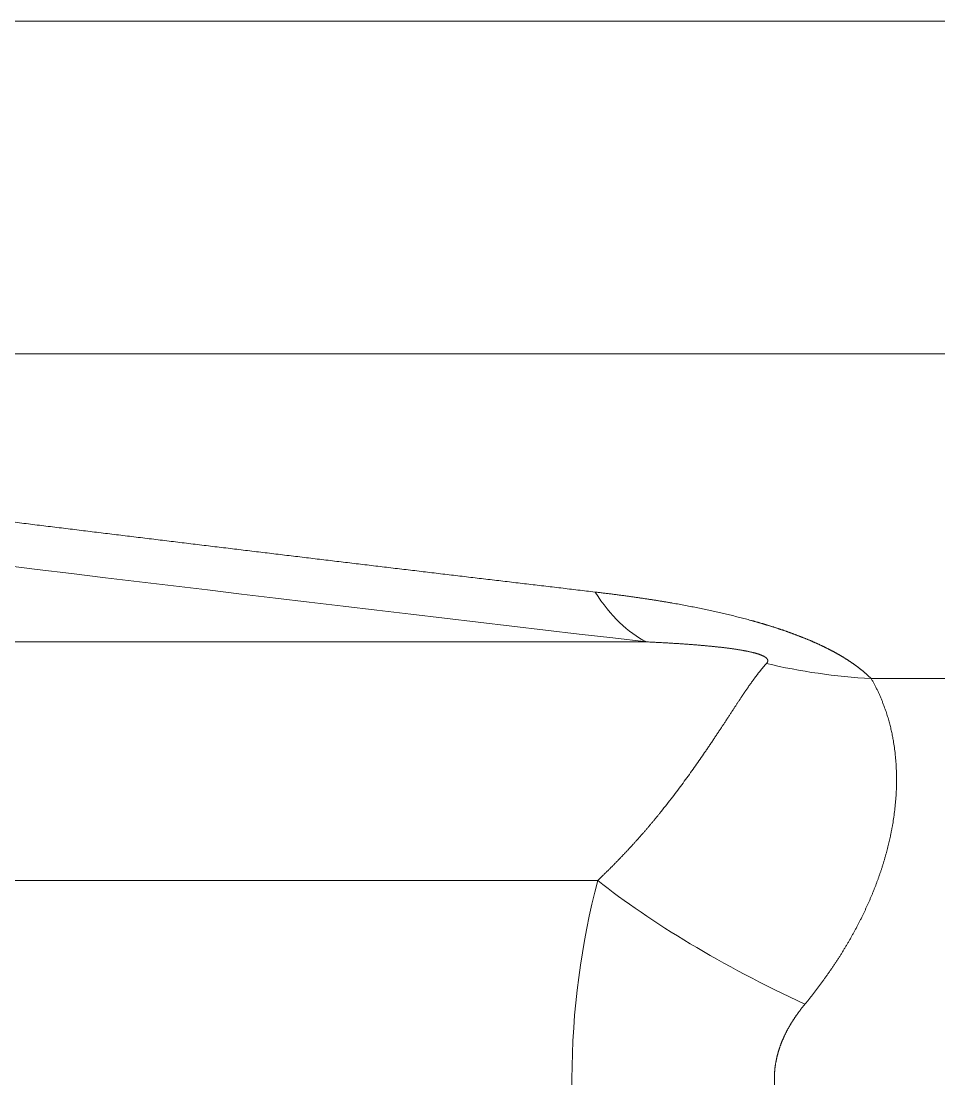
# Model space of a CAD drawing. Header units: millimetres. Extents: x 4664 to 8864, y -38 to 2932.
# Drawn here: x 7907.946 to 7911.241, y 1807.424 to 1811.22 of the extents above; entities that cross this region are included whole.
import ezdxf

# ---------------------------------------------------------------- set-up
doc = ezdxf.new("R2010")
doc.units = ezdxf.units.MM

msp = doc.modelspace()

# ---------------------------------------------------------------- linework, layer by layer
at = {"lineweight": 5}
for p, q in [((7926.477, 1811.2201), (7902.8498, 1811.2201)), ((7903.2117, 1810.0255), (7926.0653, 1810.0255)), ((7895.6844, 1808.9923), (7910.191, 1808.9923)), ((7910.9978, 1808.8603), (7929.4003, 1808.8603)), ((7910.0166, 1808.1362), (7896.1704, 1808.1362))]:
    msp.add_line(p, q, dxfattribs=at)
at = {"lineweight": 5, "extrusion": (0, 0, -1)}
for centre, major_axis, ratio, start_param, end_param in [((7888.3675, 1817.6018), (54.288, -8.8397), 0.099808, 1.14091, 1.295848), ((7910.5809, 1811.5604), (0.3015, 2.5944), 0.315798, 3.251983, 3.506818), ((7911.5806, 1811.2496), (1.851, 1.8427), 0.824618, 2.503991, 2.670008), ((7912.1561, 1808.1362), (2.5259, -0.6646), 0.341532, 2.064293, 2.485189)]:
    msp.add_ellipse(centre, major_axis=major_axis, ratio=ratio, start_param=start_param, end_param=end_param, dxfattribs=at)
at = {"lineweight": 5}
for points, knots in [([(7910.0067, 1809.1711), (7909.9964, 1809.1723), (7909.976, 1809.1747), (7909.9453, 1809.1783), (7909.9146, 1809.182), (7909.8839, 1809.1856), (7909.8531, 1809.1892), (7909.8224, 1809.1928), (7909.7916, 1809.1965), (7909.7608, 1809.2001), (7909.73, 1809.2038), (7909.6992, 1809.2074), (7909.6683, 1809.2111), (7909.6375, 1809.2147), (7909.6066, 1809.2184), (7909.5757, 1809.222), (7909.5448, 1809.2257), (7909.5139, 1809.2294), (7909.483, 1809.2331), (7909.452, 1809.2367), (7909.4211, 1809.2404), (7909.3901, 1809.2441), (7909.3591, 1809.2478), (7909.3281, 1809.2515), (7909.2971, 1809.2552), (7909.266, 1809.2589), (7909.235, 1809.2626), (7909.2039, 1809.2663), (7909.1728, 1809.2701), (7909.1417, 1809.2738), (7909.1106, 1809.2775), (7909.0794, 1809.2812), (7909.0483, 1809.285), (7909.0171, 1809.2887), (7908.9859, 1809.2925), (7908.9548, 1809.2962), (7908.9235, 1809.3), (7908.8923, 1809.3037), (7908.8611, 1809.3075), (7908.8298, 1809.3113), (7908.7985, 1809.315), (7908.7672, 1809.3188), (7908.7359, 1809.3226), (7908.7046, 1809.3264), (7908.6733, 1809.3302), (7908.6419, 1809.3339), (7908.6106, 1809.3377), (7908.5792, 1809.3415), (7908.5478, 1809.3453), (7908.5164, 1809.3492), (7908.485, 1809.353), (7908.4535, 1809.3568), (7908.4221, 1809.3606), (7908.3906, 1809.3644), (7908.3591, 1809.3683), (7908.3276, 1809.3721), (7908.2961, 1809.3759), (7908.2645, 1809.3798), (7908.233, 1809.3836), (7908.2014, 1809.3875), (7908.1698, 1809.3913), (7908.1383, 1809.3952), (7908.1066, 1809.3991), (7908.075, 1809.4029), (7908.0434, 1809.4068), (7908.0117, 1809.4107), (7907.9801, 1809.4146), (7907.9484, 1809.4184), (7907.9167, 1809.4223), (7907.885, 1809.4262), (7907.8532, 1809.4301), (7907.8215, 1809.434), (7907.7897, 1809.4379), (7907.7579, 1809.4419), (7907.7262, 1809.4458), (7907.6943, 1809.4497), (7907.6625, 1809.4536), (7907.6307, 1809.4575), (7907.5988, 1809.4615), (7907.567, 1809.4654), (7907.5351, 1809.4693), (7907.5032, 1809.4733), (7907.4713, 1809.4772), (7907.4394, 1809.4812), (7907.4074, 1809.4852), (7907.3755, 1809.4891), (7907.3435, 1809.4931), (7907.3115, 1809.4971), (7907.2795, 1809.501), (7907.2475, 1809.505), (7907.2155, 1809.509), (7907.1835, 1809.513), (7907.1514, 1809.517), (7907.1193, 1809.521), (7907.0872, 1809.525), (7907.0551, 1809.529), (7907.023, 1809.533), (7906.9909, 1809.537), (7906.9588, 1809.541), (7906.9266, 1809.545), (7906.8944, 1809.5491), (7906.8622, 1809.5531), (7906.83, 1809.5571), (7906.7978, 1809.5612), (7906.7656, 1809.5652), (7906.7333, 1809.5693), (7906.7011, 1809.5733), (7906.6688, 1809.5774), (7906.6281, 1809.5825), (7906.579, 1809.5887), (7906.5214, 1809.5959), (7906.4637, 1809.6032), (7906.406, 1809.6105), (7906.3482, 1809.6178), (7906.2904, 1809.6251), (7906.2325, 1809.6324), (7906.1746, 1809.6398), (7906.1166, 1809.6471), (7906.0586, 1809.6545), (7906.0005, 1809.6619), (7905.9424, 1809.6693), (7905.8842, 1809.6767), (7905.826, 1809.6841), (7905.7677, 1809.6916), (7905.7093, 1809.699), (7905.6509, 1809.7065), (7905.5924, 1809.714), (7905.5339, 1809.7215), (7905.4754, 1809.729), (7905.4167, 1809.7365), (7905.3581, 1809.7441), (7905.2994, 1809.7517), (7905.2406, 1809.7592), (7905.1818, 1809.7668), (7905.1229, 1809.7744), (7905.0639, 1809.7821), (7905.005, 1809.7897), (7904.9459, 1809.7973), (7904.8868, 1809.805), (7904.8277, 1809.8127), (7904.7685, 1809.8204), (7904.7093, 1809.8281), (7904.65, 1809.8358), (7904.5906, 1809.8435), (7904.5312, 1809.8513), (7904.4718, 1809.8591), (7904.4123, 1809.8668), (7904.3527, 1809.8746), (7904.2931, 1809.8824), (7904.2335, 1809.8903), (7904.1738, 1809.8981), (7904.114, 1809.906), (7904.0542, 1809.9138), (7903.9944, 1809.9217), (7903.9345, 1809.9296), (7903.8745, 1809.9375), (7903.8145, 1809.9454), (7903.7545, 1809.9534), (7903.6944, 1809.9613), (7903.6342, 1809.9693), (7903.574, 1809.9773), (7903.5137, 1809.9853), (7903.4534, 1809.9933), (7903.3931, 1810.0013), (7903.3327, 1810.0094), (7903.2722, 1810.0174), (7903.2319, 1810.0228), (7903.2117, 1810.0255)], [0, 0, 0, 0, 0.004598, 0.009198, 0.013799, 0.018402, 0.023006, 0.027612, 0.032219, 0.036828, 0.041437, 0.046049, 0.050662, 0.055276, 0.059892, 0.064509, 0.069127, 0.073747, 0.078369, 0.082992, 0.087616, 0.092242, 0.096869, 0.101498, 0.106128, 0.110759, 0.115392, 0.120026, 0.124662, 0.129299, 0.133938, 0.138578, 0.14322, 0.147863, 0.152507, 0.157153, 0.1618, 0.166449, 0.171099, 0.17575, 0.180403, 0.185057, 0.189713, 0.19437, 0.199029, 0.203689, 0.20835, 0.213013, 0.217678, 0.222343, 0.22701, 0.231679, 0.236349, 0.24102, 0.245693, 0.250367, 0.255043, 0.25972, 0.264398, 0.269078, 0.273759, 0.278442, 0.283126, 0.287811, 0.292498, 0.297187, 0.301876, 0.306567, 0.31126, 0.315954, 0.320649, 0.325346, 0.330044, 0.334744, 0.339445, 0.344147, 0.348851, 0.353556, 0.358262, 0.36297, 0.36768, 0.37239, 0.377102, 0.381816, 0.386531, 0.391247, 0.395965, 0.400684, 0.405404, 0.410126, 0.41485, 0.419574, 0.4243, 0.429028, 0.433757, 0.438487, 0.443218, 0.447951, 0.452686, 0.457422, 0.462159, 0.466897, 0.471637, 0.476379, 0.481121, 0.485865, 0.490611, 0.495358, 0.500106, 0.508566, 0.517032, 0.525504, 0.533981, 0.542464, 0.550952, 0.559447, 0.567946, 0.576452, 0.584963, 0.593479, 0.602002, 0.610529, 0.619063, 0.627602, 0.636146, 0.644697, 0.653252, 0.661814, 0.670381, 0.678953, 0.687531, 0.696115, 0.704704, 0.713298, 0.721899, 0.730504, 0.739116, 0.747732, 0.756355, 0.764982, 0.773616, 0.782255, 0.790899, 0.799549, 0.808204, 0.816865, 0.825531, 0.834203, 0.84288, 0.851563, 0.860251, 0.868945, 0.877644, 0.886348, 0.895058, 0.903773, 0.912494, 0.92122, 0.929952, 0.938689, 0.947432, 0.95618, 0.964933, 0.973692, 0.982456, 0.991225, 1, 1, 1, 1]), ([(7910.9978, 1808.8603), (7910.9973, 1808.8608), (7910.9963, 1808.8619), (7910.9947, 1808.8634), (7910.9931, 1808.865), (7910.9915, 1808.8665), (7910.9899, 1808.868), (7910.9883, 1808.8696), (7910.9866, 1808.8711), (7910.985, 1808.8726), (7910.9833, 1808.8742), (7910.9816, 1808.8757), (7910.9799, 1808.8772), (7910.9782, 1808.8787), (7910.9765, 1808.8802), (7910.9747, 1808.8818), (7910.973, 1808.8833), (7910.9712, 1808.8848), (7910.9694, 1808.8863), (7910.9676, 1808.8878), (7910.9658, 1808.8893), (7910.964, 1808.8908), (7910.9621, 1808.8922), (7910.9603, 1808.8937), (7910.9584, 1808.8952), (7910.9565, 1808.8967), (7910.9546, 1808.8982), (7910.9527, 1808.8996), (7910.9508, 1808.9011), (7910.9488, 1808.9026), (7910.9469, 1808.904), (7910.9449, 1808.9055), (7910.9429, 1808.907), (7910.9409, 1808.9084), (7910.9389, 1808.9099), (7910.9369, 1808.9113), (7910.9349, 1808.9128), (7910.9328, 1808.9142), (7910.9307, 1808.9156), (7910.9287, 1808.9171), (7910.9266, 1808.9185), (7910.9245, 1808.9199), (7910.9223, 1808.9214), (7910.9202, 1808.9228), (7910.9181, 1808.9242), (7910.9159, 1808.9256), (7910.9137, 1808.927), (7910.9115, 1808.9284), (7910.9093, 1808.9298), (7910.9071, 1808.9312), (7910.9049, 1808.9326), (7910.9026, 1808.934), (7910.9004, 1808.9354), (7910.8981, 1808.9368), (7910.8958, 1808.9382), (7910.8935, 1808.9396), (7910.8912, 1808.941), (7910.8888, 1808.9423), (7910.8865, 1808.9437), (7910.8841, 1808.9451), (7910.8817, 1808.9465), (7910.8794, 1808.9478), (7910.877, 1808.9492), (7910.8745, 1808.9505), (7910.8721, 1808.9519), (7910.8697, 1808.9532), (7910.8672, 1808.9546), (7910.8647, 1808.9559), (7910.8622, 1808.9573), (7910.8597, 1808.9586), (7910.8572, 1808.96), (7910.8547, 1808.9613), (7910.8522, 1808.9626), (7910.8496, 1808.9639), (7910.847, 1808.9653), (7910.8445, 1808.9666), (7910.8419, 1808.9679), (7910.8392, 1808.9692), (7910.8366, 1808.9705), (7910.834, 1808.9718), (7910.8313, 1808.9731), (7910.8287, 1808.9744), (7910.826, 1808.9757), (7910.8233, 1808.977), (7910.8206, 1808.9783), (7910.8178, 1808.9796), (7910.8151, 1808.9809), (7910.8124, 1808.9822), (7910.8096, 1808.9835), (7910.8068, 1808.9847), (7910.804, 1808.986), (7910.8012, 1808.9873), (7910.7984, 1808.9885), (7910.7956, 1808.9898), (7910.7927, 1808.9911), (7910.7898, 1808.9923), (7910.787, 1808.9936), (7910.7841, 1808.9948), (7910.7812, 1808.9961), (7910.7783, 1808.9973), (7910.7753, 1808.9986), (7910.7724, 1808.9998), (7910.7694, 1809.001), (7910.7664, 1809.0023), (7910.7634, 1809.0035), (7910.7604, 1809.0047), (7910.7574, 1809.0059), (7910.7544, 1809.0072), (7910.7514, 1809.0084), (7910.7483, 1809.0096), (7910.7452, 1809.0108), (7910.7421, 1809.012), (7910.739, 1809.0132), (7910.7359, 1809.0144), (7910.7328, 1809.0156), (7910.7297, 1809.0168), (7910.7265, 1809.018), (7910.7233, 1809.0192), (7910.7201, 1809.0203), (7910.717, 1809.0215), (7910.7137, 1809.0227), (7910.7105, 1809.0239), (7910.7073, 1809.025), (7910.704, 1809.0262), (7910.7008, 1809.0274), (7910.6975, 1809.0285), (7910.6942, 1809.0297), (7910.6909, 1809.0308), (7910.6875, 1809.032), (7910.6842, 1809.0331), (7910.6809, 1809.0343), (7910.6775, 1809.0354), (7910.6741, 1809.0366), (7910.6707, 1809.0377), (7910.6673, 1809.0388), (7910.6639, 1809.04), (7910.6605, 1809.0411), (7910.657, 1809.0422), (7910.6536, 1809.0433), (7910.6501, 1809.0445), (7910.6466, 1809.0456), (7910.6431, 1809.0467), (7910.6396, 1809.0478), (7910.636, 1809.0489), (7910.6325, 1809.05), (7910.6289, 1809.0511), (7910.6254, 1809.0522), (7910.6218, 1809.0533), (7910.6182, 1809.0544), (7910.6146, 1809.0554), (7910.6109, 1809.0565), (7910.6073, 1809.0576), (7910.6036, 1809.0587), (7910.6, 1809.0597), (7910.5963, 1809.0608), (7910.5926, 1809.0619), (7910.5889, 1809.0629), (7910.5851, 1809.064), (7910.5814, 1809.0651), (7910.5776, 1809.0661), (7910.5739, 1809.0672), (7910.5701, 1809.0682), (7910.5609, 1809.0707), (7910.5461, 1809.0747), (7910.5257, 1809.08), (7910.5051, 1809.0852), (7910.4842, 1809.0903), (7910.4631, 1809.0953), (7910.4417, 1809.1002), (7910.4201, 1809.105), (7910.3982, 1809.1096), (7910.376, 1809.1142), (7910.3536, 1809.1186), (7910.331, 1809.123), (7910.3081, 1809.1272), (7910.2888, 1809.1307), (7910.2732, 1809.1334), (7910.2612, 1809.1354), (7910.2491, 1809.1374), (7910.2368, 1809.1394), (7910.2244, 1809.1414), (7910.2119, 1809.1434), (7910.1992, 1809.1453), (7910.1864, 1809.1473), (7910.1734, 1809.1492), (7910.1603, 1809.1511), (7910.1471, 1809.153), (7910.1337, 1809.1549), (7910.1201, 1809.1568), (7910.1064, 1809.1586), (7910.0926, 1809.1604), (7910.0786, 1809.1623), (7910.0645, 1809.1641), (7910.0503, 1809.1658), (7910.0359, 1809.1676), (7910.0213, 1809.1694), (7910.0116, 1809.1705), (7910.0067, 1809.1711)], [0, 0, 0, 0, 0.003331, 0.006653, 0.009966, 0.013271, 0.016566, 0.019854, 0.023133, 0.026403, 0.029666, 0.03292, 0.036166, 0.039405, 0.042635, 0.045858, 0.049073, 0.052281, 0.055482, 0.058675, 0.061861, 0.065039, 0.068211, 0.071376, 0.074534, 0.077686, 0.080831, 0.08397, 0.087102, 0.090229, 0.093349, 0.096463, 0.099571, 0.102674, 0.105771, 0.108862, 0.111948, 0.115029, 0.118105, 0.121176, 0.124241, 0.127302, 0.130359, 0.133411, 0.136458, 0.139501, 0.14254, 0.145575, 0.148606, 0.151633, 0.154656, 0.157676, 0.160693, 0.163706, 0.166716, 0.169723, 0.172727, 0.175728, 0.178726, 0.181722, 0.184716, 0.187707, 0.190696, 0.193683, 0.196668, 0.199652, 0.202634, 0.205614, 0.208593, 0.21157, 0.214547, 0.217522, 0.220497, 0.223471, 0.226444, 0.229417, 0.23239, 0.235362, 0.238334, 0.241307, 0.244279, 0.247252, 0.250225, 0.253199, 0.256174, 0.259149, 0.262125, 0.265103, 0.268081, 0.271061, 0.274043, 0.277026, 0.280011, 0.282998, 0.285986, 0.288977, 0.29197, 0.294966, 0.297964, 0.300965, 0.303968, 0.306974, 0.309984, 0.312996, 0.316012, 0.319031, 0.322054, 0.32508, 0.32811, 0.331144, 0.334182, 0.337225, 0.340271, 0.343322, 0.346377, 0.349437, 0.352501, 0.355571, 0.358645, 0.361725, 0.36481, 0.3679, 0.370995, 0.374096, 0.377203, 0.380315, 0.383434, 0.386558, 0.389688, 0.392825, 0.395968, 0.399118, 0.402274, 0.405436, 0.408606, 0.411782, 0.414965, 0.418156, 0.421354, 0.424558, 0.427771, 0.430991, 0.434218, 0.437453, 0.440696, 0.443947, 0.447206, 0.450473, 0.453748, 0.457031, 0.460323, 0.463624, 0.466932, 0.47025, 0.473576, 0.476912, 0.480256, 0.483609, 0.486971, 0.490343, 0.493724, 0.497114, 0.500514, 0.518492, 0.536632, 0.554945, 0.573441, 0.592128, 0.611016, 0.630114, 0.649431, 0.668975, 0.688753, 0.708774, 0.729046, 0.749574, 0.760073, 0.77071, 0.781486, 0.792402, 0.803457, 0.814654, 0.825993, 0.837475, 0.8491, 0.860869, 0.872782, 0.884841, 0.897046, 0.909397, 0.921895, 0.934541, 0.947335, 0.960277, 0.973369, 0.986609, 1, 1, 1, 1]), ([(7910.191, 1808.9923), (7910.1937, 1808.9921), (7910.199, 1808.9919), (7910.2069, 1808.9915), (7910.2148, 1808.9911), (7910.2226, 1808.9907), (7910.2303, 1808.9903), (7910.238, 1808.9899), (7910.2456, 1808.9895), (7910.2531, 1808.9891), (7910.2605, 1808.9887), (7910.2679, 1808.9882), (7910.2751, 1808.9878), (7910.2823, 1808.9874), (7910.2895, 1808.9869), (7910.2965, 1808.9865), (7910.3035, 1808.986), (7910.3104, 1808.9856), (7910.3173, 1808.9851), (7910.324, 1808.9846), (7910.3307, 1808.9842), (7910.3373, 1808.9837), (7910.3439, 1808.9832), (7910.3503, 1808.9827), (7910.3567, 1808.9822), (7910.363, 1808.9818), (7910.3693, 1808.9813), (7910.3754, 1808.9808), (7910.3815, 1808.9802), (7910.3875, 1808.9797), (7910.3935, 1808.9792), (7910.3993, 1808.9787), (7910.4051, 1808.9782), (7910.4108, 1808.9776), (7910.4165, 1808.9771), (7910.422, 1808.9766), (7910.4275, 1808.976), (7910.433, 1808.9755), (7910.4383, 1808.9749), (7910.4436, 1808.9744), (7910.4488, 1808.9738), (7910.4539, 1808.9732), (7910.4589, 1808.9727), (7910.4639, 1808.9721), (7910.4688, 1808.9715), (7910.4736, 1808.9709), (7910.4784, 1808.9703), (7910.483, 1808.9697), (7910.4876, 1808.9691), (7910.4922, 1808.9685), (7910.4966, 1808.9679), (7910.501, 1808.9673), (7910.5053, 1808.9667), (7910.5095, 1808.9661), (7910.5137, 1808.9655), (7910.5177, 1808.9648), (7910.5217, 1808.9642), (7910.5257, 1808.9636), (7910.5295, 1808.9629), (7910.5333, 1808.9623), (7910.537, 1808.9616), (7910.5406, 1808.961), (7910.5442, 1808.9603), (7910.5476, 1808.9596), (7910.551, 1808.959), (7910.5544, 1808.9583), (7910.5576, 1808.9576), (7910.5608, 1808.9569), (7910.5639, 1808.9562), (7910.5669, 1808.9555), (7910.5699, 1808.9548), (7910.5728, 1808.9541), (7910.5756, 1808.9534), (7910.5783, 1808.9527), (7910.581, 1808.952), (7910.5835, 1808.9513), (7910.586, 1808.9506), (7910.5885, 1808.9498), (7910.5908, 1808.9491), (7910.5931, 1808.9484), (7910.5953, 1808.9476), (7910.5975, 1808.9469), (7910.5995, 1808.9461), (7910.6015, 1808.9454), (7910.6034, 1808.9446), (7910.6052, 1808.9439), (7910.607, 1808.9431), (7910.6087, 1808.9423), (7910.6103, 1808.9415), (7910.6118, 1808.9408), (7910.6133, 1808.94), (7910.6147, 1808.9392), (7910.616, 1808.9384), (7910.6172, 1808.9376), (7910.6183, 1808.9368), (7910.6194, 1808.936), (7910.6204, 1808.9352), (7910.6214, 1808.9344), (7910.6222, 1808.9336), (7910.623, 1808.9327), (7910.6237, 1808.9319), (7910.6243, 1808.9311), (7910.6249, 1808.9302), (7910.6254, 1808.9294), (7910.6258, 1808.9286), (7910.6261, 1808.9277), (7910.6263, 1808.9269), (7910.6265, 1808.926), (7910.6266, 1808.9252), (7910.6266, 1808.9243), (7910.6266, 1808.9234), (7910.6265, 1808.9226), (7910.6263, 1808.9217), (7910.626, 1808.9208), (7910.6257, 1808.9199), (7910.6252, 1808.919), (7910.6247, 1808.9182), (7910.6242, 1808.9173), (7910.6235, 1808.9164), (7910.6228, 1808.9155), (7910.6223, 1808.9149), (7910.622, 1808.9146)], [0, 0, 0, 0, 0.017906, 0.035612, 0.05312, 0.070428, 0.087536, 0.104446, 0.121157, 0.137669, 0.153982, 0.170096, 0.186012, 0.20173, 0.217249, 0.23257, 0.247692, 0.262617, 0.277344, 0.291873, 0.306204, 0.320338, 0.334275, 0.348015, 0.361558, 0.374903, 0.388053, 0.401006, 0.413762, 0.426323, 0.438688, 0.450857, 0.462831, 0.474611, 0.486195, 0.497584, 0.50878, 0.519782, 0.53059, 0.541204, 0.551626, 0.561856, 0.571893, 0.581739, 0.591394, 0.600857, 0.610131, 0.619215, 0.62811, 0.636816, 0.645335, 0.653667, 0.661812, 0.669772, 0.677547, 0.685138, 0.692547, 0.699774, 0.70682, 0.713687, 0.720376, 0.726889, 0.733227, 0.739391, 0.745385, 0.751208, 0.756865, 0.762357, 0.767687, 0.772858, 0.777873, 0.782735, 0.787448, 0.792017, 0.796446, 0.800739, 0.804903, 0.808943, 0.812866, 0.81668, 0.820392, 0.82401, 0.827544, 0.831003, 0.834399, 0.837742, 0.841044, 0.844316, 0.847572, 0.850824, 0.854085, 0.857366, 0.860681, 0.864041, 0.867458, 0.870943, 0.874505, 0.878155, 0.881902, 0.885753, 0.889717, 0.8938, 0.898009, 0.902349, 0.906826, 0.911445, 0.916211, 0.921126, 0.926195, 0.931422, 0.936808, 0.942358, 0.948073, 0.953957, 0.96001, 0.966235, 0.972634, 0.979209, 0.98596, 0.99289, 1, 1, 1, 1]), ([(7910.622, 1808.9146), (7910.6214, 1808.914), (7910.6203, 1808.9128), (7910.6187, 1808.911), (7910.617, 1808.9091), (7910.6154, 1808.9072), (7910.6137, 1808.9053), (7910.612, 1808.9033), (7910.6103, 1808.9013), (7910.6085, 1808.8993), (7910.6068, 1808.8972), (7910.605, 1808.8951), (7910.6033, 1808.893), (7910.6015, 1808.8908), (7910.5997, 1808.8886), (7910.5979, 1808.8863), (7910.5961, 1808.884), (7910.5942, 1808.8817), (7910.5924, 1808.8793), (7910.5905, 1808.8769), (7910.5886, 1808.8744), (7910.5867, 1808.8719), (7910.5848, 1808.8693), (7910.5828, 1808.8668), (7910.5809, 1808.8641), (7910.5789, 1808.8615), (7910.5769, 1808.8587), (7910.5749, 1808.856), (7910.5729, 1808.8532), (7910.5708, 1808.8503), (7910.5687, 1808.8474), (7910.5666, 1808.8445), (7910.5645, 1808.8415), (7910.5624, 1808.8385), (7910.5602, 1808.8354), (7910.558, 1808.8323), (7910.5558, 1808.8291), (7910.5536, 1808.8259), (7910.5514, 1808.8226), (7910.5491, 1808.8193), (7910.5468, 1808.8159), (7910.5444, 1808.8125), (7910.5421, 1808.809), (7910.5397, 1808.8055), (7910.5373, 1808.8019), (7910.5349, 1808.7982), (7910.5324, 1808.7946), (7910.5299, 1808.7908), (7910.5274, 1808.787), (7910.5248, 1808.7832), (7910.5223, 1808.7793), (7910.5197, 1808.7754), (7910.517, 1808.7714), (7910.5143, 1808.7673), (7910.5116, 1808.7632), (7910.5089, 1808.759), (7910.5061, 1808.7548), (7910.5033, 1808.7505), (7910.5005, 1808.7462), (7910.4976, 1808.7418), (7910.4947, 1808.7373), (7910.4917, 1808.7328), (7910.4887, 1808.7282), (7910.4857, 1808.7236), (7910.4826, 1808.7189), (7910.4795, 1808.7142), (7910.4764, 1808.7094), (7910.4732, 1808.7045), (7910.47, 1808.6996), (7910.4667, 1808.6946), (7910.4634, 1808.6895), (7910.46, 1808.6844), (7910.4566, 1808.6792), (7910.4532, 1808.674), (7910.4497, 1808.6687), (7910.4461, 1808.6634), (7910.4425, 1808.6579), (7910.4389, 1808.6525), (7910.4352, 1808.6469), (7910.4315, 1808.6413), (7910.4277, 1808.6357), (7910.4238, 1808.6299), (7910.4199, 1808.6241), (7910.416, 1808.6183), (7910.412, 1808.6124), (7910.4079, 1808.6064), (7910.4, 1808.5947), (7910.3879, 1808.577), (7910.3713, 1808.5532), (7910.3541, 1808.529), (7910.3363, 1808.5044), (7910.3179, 1808.4794), (7910.299, 1808.4541), (7910.2794, 1808.4285), (7910.2592, 1808.4026), (7910.2431, 1808.3824), (7910.2315, 1808.368), (7910.2247, 1808.3597), (7910.2178, 1808.3513), (7910.2109, 1808.343), (7910.2038, 1808.3346), (7910.1968, 1808.3263), (7910.1896, 1808.3179), (7910.1824, 1808.3095), (7910.1751, 1808.3012), (7910.1678, 1808.2929), (7910.1604, 1808.2845), (7910.1529, 1808.2762), (7910.1454, 1808.2679), (7910.1378, 1808.2595), (7910.1301, 1808.2512), (7910.1224, 1808.2429), (7910.1146, 1808.2346), (7910.1068, 1808.2264), (7910.0989, 1808.2181), (7910.0909, 1808.2098), (7910.0829, 1808.2016), (7910.0748, 1808.1934), (7910.0667, 1808.1851), (7910.0585, 1808.177), (7910.0502, 1808.1688), (7910.0419, 1808.1606), (7910.0335, 1808.1525), (7910.0251, 1808.1443), (7910.0194, 1808.1389), (7910.0166, 1808.1362)], [0, 0, 0, 0, 0.004458, 0.00895, 0.013476, 0.018036, 0.02263, 0.027257, 0.031919, 0.036614, 0.041343, 0.046106, 0.050902, 0.055733, 0.060597, 0.065496, 0.070428, 0.075394, 0.080394, 0.085428, 0.090496, 0.095597, 0.100733, 0.105902, 0.111106, 0.116343, 0.121614, 0.126919, 0.132258, 0.137631, 0.143038, 0.148478, 0.153953, 0.159462, 0.165004, 0.17058, 0.176191, 0.181835, 0.187513, 0.193225, 0.198971, 0.204751, 0.210565, 0.216413, 0.222295, 0.228211, 0.23416, 0.240144, 0.246162, 0.252213, 0.258299, 0.264418, 0.270572, 0.276759, 0.282981, 0.289236, 0.295525, 0.301848, 0.308206, 0.314597, 0.321022, 0.327481, 0.333974, 0.340501, 0.347062, 0.353657, 0.360286, 0.366949, 0.373646, 0.380377, 0.387142, 0.393941, 0.400774, 0.407641, 0.414542, 0.421477, 0.428446, 0.435449, 0.442485, 0.449556, 0.456661, 0.4638, 0.470973, 0.47818, 0.48542, 0.492695, 0.500004, 0.527882, 0.555727, 0.58354, 0.611321, 0.639069, 0.666785, 0.694469, 0.72212, 0.749739, 0.758495, 0.767243, 0.775981, 0.78471, 0.793431, 0.802142, 0.810844, 0.819536, 0.82822, 0.836895, 0.845561, 0.854217, 0.862865, 0.871504, 0.880133, 0.888754, 0.897365, 0.905967, 0.914561, 0.923145, 0.931721, 0.940287, 0.948844, 0.957393, 0.965932, 0.974463, 0.982984, 0.991497, 1, 1, 1, 1]), ([(7910.7596, 1807.6913), (7910.7609, 1807.6929), (7910.7635, 1807.696), (7910.7673, 1807.7006), (7910.7711, 1807.7053), (7910.7749, 1807.71), (7910.7786, 1807.7147), (7910.7824, 1807.7194), (7910.7861, 1807.7241), (7910.7898, 1807.7288), (7910.7935, 1807.7336), (7910.7971, 1807.7383), (7910.8008, 1807.743), (7910.8044, 1807.7478), (7910.808, 1807.7525), (7910.8115, 1807.7573), (7910.8151, 1807.762), (7910.8186, 1807.7668), (7910.8221, 1807.7715), (7910.8256, 1807.7763), (7910.8291, 1807.7811), (7910.8325, 1807.7859), (7910.836, 1807.7907), (7910.8394, 1807.7955), (7910.8427, 1807.8003), (7910.8461, 1807.8051), (7910.8494, 1807.8099), (7910.8528, 1807.8147), (7910.8561, 1807.8196), (7910.8593, 1807.8244), (7910.8626, 1807.8292), (7910.8658, 1807.8341), (7910.869, 1807.8389), (7910.8722, 1807.8438), (7910.8754, 1807.8486), (7910.8785, 1807.8535), (7910.8817, 1807.8583), (7910.8848, 1807.8632), (7910.8878, 1807.8681), (7910.8909, 1807.873), (7910.8939, 1807.8778), (7910.8969, 1807.8827), (7910.8999, 1807.8876), (7910.9029, 1807.8925), (7910.9059, 1807.8974), (7910.9088, 1807.9023), (7910.9117, 1807.9072), (7910.9146, 1807.9121), (7910.9174, 1807.917), (7910.9203, 1807.922), (7910.9231, 1807.9269), (7910.9259, 1807.9318), (7910.9286, 1807.9367), (7910.9314, 1807.9417), (7910.9341, 1807.9466), (7910.9368, 1807.9515), (7910.9395, 1807.9565), (7910.9421, 1807.9614), (7910.9448, 1807.9664), (7910.9474, 1807.9713), (7910.95, 1807.9763), (7910.9525, 1807.9812), (7910.9551, 1807.9862), (7910.9576, 1807.9911), (7910.9601, 1807.9961), (7910.9626, 1808.0011), (7910.965, 1808.006), (7910.9674, 1808.011), (7910.9698, 1808.016), (7910.9722, 1808.0209), (7910.9746, 1808.0259), (7910.9769, 1808.0309), (7910.9792, 1808.0359), (7910.9815, 1808.0408), (7910.9838, 1808.0458), (7910.986, 1808.0508), (7910.9883, 1808.0558), (7910.9904, 1808.0608), (7910.9926, 1808.0657), (7910.9948, 1808.0707), (7910.9969, 1808.0757), (7910.999, 1808.0807), (7911.0011, 1808.0857), (7911.0031, 1808.0907), (7911.0052, 1808.0956), (7911.0072, 1808.1006), (7911.0091, 1808.1056), (7911.0111, 1808.1106), (7911.013, 1808.1156), (7911.015, 1808.1206), (7911.0168, 1808.1256), (7911.0187, 1808.1306), (7911.0206, 1808.1355), (7911.0224, 1808.1405), (7911.0242, 1808.1455), (7911.0259, 1808.1505), (7911.0277, 1808.1555), (7911.0294, 1808.1605), (7911.0311, 1808.1654), (7911.0328, 1808.1704), (7911.0344, 1808.1754), (7911.036, 1808.1804), (7911.0376, 1808.1853), (7911.0392, 1808.1903), (7911.0408, 1808.1953), (7911.0423, 1808.2003), (7911.0438, 1808.2052), (7911.0453, 1808.2102), (7911.0467, 1808.2152), (7911.0482, 1808.2201), (7911.0496, 1808.2251), (7911.051, 1808.23), (7911.0523, 1808.235), (7911.0536, 1808.2399), (7911.0549, 1808.2449), (7911.0562, 1808.2498), (7911.0575, 1808.2548), (7911.0587, 1808.2597), (7911.0599, 1808.2646), (7911.0611, 1808.2696), (7911.0623, 1808.2745), (7911.0634, 1808.2794), (7911.0645, 1808.2843), (7911.0656, 1808.2892), (7911.0667, 1808.2941), (7911.0677, 1808.299), (7911.0687, 1808.3039), (7911.0697, 1808.3088), (7911.0707, 1808.3137), (7911.0716, 1808.3186), (7911.0725, 1808.3235), (7911.0734, 1808.3284), (7911.0743, 1808.3332), (7911.0778, 1808.3535), (7911.0829, 1808.3893), (7911.0875, 1808.44), (7911.0894, 1808.4905), (7911.0884, 1808.5404), (7911.0846, 1808.5896), (7911.0794, 1808.627), (7911.0745, 1808.6538), (7911.0709, 1808.6709), (7911.0668, 1808.6883), (7911.0621, 1808.706), (7911.0569, 1808.7241), (7911.0511, 1808.7423), (7911.0461, 1808.7563), (7911.0424, 1808.7662), (7911.0402, 1808.7721), (7911.0379, 1808.7778), (7911.0356, 1808.7835), (7911.0333, 1808.7891), (7911.0309, 1808.7947), (7911.0286, 1808.8002), (7911.0262, 1808.8056), (7911.0237, 1808.8109), (7911.0212, 1808.8162), (7911.0188, 1808.8214), (7911.0162, 1808.8265), (7911.0137, 1808.8316), (7911.0111, 1808.8365), (7911.0085, 1808.8414), (7911.0059, 1808.8463), (7911.0032, 1808.851), (7911.0005, 1808.8557), (7910.9987, 1808.8588), (7910.9978, 1808.8603)], [0, 0, 0, 0, 0.003859, 0.007715, 0.01157, 0.015422, 0.019272, 0.023121, 0.026967, 0.030812, 0.034655, 0.038496, 0.042335, 0.046172, 0.050007, 0.05384, 0.057672, 0.061502, 0.06533, 0.069157, 0.072981, 0.076804, 0.080626, 0.084446, 0.088264, 0.092081, 0.095896, 0.099709, 0.103521, 0.107332, 0.111141, 0.114948, 0.118754, 0.122559, 0.126362, 0.130164, 0.133965, 0.137764, 0.141562, 0.145359, 0.149154, 0.152948, 0.156741, 0.160533, 0.164324, 0.168113, 0.171902, 0.175689, 0.179475, 0.18326, 0.187044, 0.190827, 0.194609, 0.19839, 0.202171, 0.20595, 0.209728, 0.213506, 0.217282, 0.221058, 0.224833, 0.228607, 0.232381, 0.236153, 0.239925, 0.243697, 0.247467, 0.251237, 0.255006, 0.258775, 0.262543, 0.266311, 0.270078, 0.273844, 0.27761, 0.281376, 0.285141, 0.288906, 0.29267, 0.296434, 0.300198, 0.303961, 0.307724, 0.311486, 0.315249, 0.319011, 0.322773, 0.326535, 0.330296, 0.334057, 0.337819, 0.34158, 0.345341, 0.349102, 0.352863, 0.356624, 0.360385, 0.364146, 0.367907, 0.371669, 0.37543, 0.379191, 0.382953, 0.386715, 0.390477, 0.394239, 0.398001, 0.401764, 0.405527, 0.409291, 0.413054, 0.416818, 0.420583, 0.424347, 0.428113, 0.431878, 0.435645, 0.439411, 0.443178, 0.446946, 0.450714, 0.454483, 0.458253, 0.462023, 0.465794, 0.469565, 0.473337, 0.47711, 0.480884, 0.484658, 0.488434, 0.49221, 0.495987, 0.499764, 0.539466, 0.579935, 0.621194, 0.663266, 0.706173, 0.749935, 0.765539, 0.781883, 0.798967, 0.816792, 0.835357, 0.854665, 0.874715, 0.88132, 0.887925, 0.894528, 0.90113, 0.90773, 0.91433, 0.920927, 0.927524, 0.934119, 0.940713, 0.947306, 0.953897, 0.960487, 0.967076, 0.973663, 0.980249, 0.986834, 0.993418, 1, 1, 1, 1]), ([(7910.0166, 1808.1362), (7909.9574, 1807.9114), (7909.9237, 1807.6679), (7909.9238, 1807.179), (7909.9575, 1806.936), (7910.0166, 1806.7114)], [0, 0, 0, 0, 0.5, 0.5, 1, 1, 1, 1]), ([(7910.7596, 1807.1563), (7910.7589, 1807.1572), (7910.7573, 1807.1592), (7910.7549, 1807.162), (7910.7526, 1807.1649), (7910.7503, 1807.1678), (7910.7481, 1807.1707), (7910.7458, 1807.1736), (7910.7436, 1807.1765), (7910.7415, 1807.1793), (7910.7393, 1807.1822), (7910.7372, 1807.1851), (7910.7351, 1807.188), (7910.733, 1807.1909), (7910.7309, 1807.1938), (7910.7289, 1807.1967), (7910.7269, 1807.1996), (7910.7249, 1807.2025), (7910.723, 1807.2054), (7910.721, 1807.2082), (7910.7191, 1807.2111), (7910.7173, 1807.214), (7910.7154, 1807.2169), (7910.7136, 1807.2198), (7910.7118, 1807.2227), (7910.71, 1807.2256), (7910.7083, 1807.2285), (7910.7066, 1807.2314), (7910.7049, 1807.2343), (7910.7032, 1807.2372), (7910.7016, 1807.2401), (7910.6999, 1807.243), (7910.6983, 1807.2459), (7910.6968, 1807.2488), (7910.6952, 1807.2517), (7910.6937, 1807.2546), (7910.6922, 1807.2575), (7910.6908, 1807.2605), (7910.6893, 1807.2634), (7910.6879, 1807.2663), (7910.6866, 1807.2692), (7910.6852, 1807.2721), (7910.6839, 1807.275), (7910.6826, 1807.2779), (7910.6813, 1807.2808), (7910.68, 1807.2837), (7910.6788, 1807.2866), (7910.6776, 1807.2895), (7910.6764, 1807.2925), (7910.6753, 1807.2954), (7910.6741, 1807.2983), (7910.673, 1807.3012), (7910.672, 1807.3041), (7910.6709, 1807.307), (7910.6699, 1807.3099), (7910.6689, 1807.3128), (7910.6679, 1807.3158), (7910.667, 1807.3187), (7910.6661, 1807.3216), (7910.6652, 1807.3245), (7910.6643, 1807.3274), (7910.6635, 1807.3303), (7910.6626, 1807.3333), (7910.6619, 1807.3362), (7910.6611, 1807.3391), (7910.6604, 1807.342), (7910.6596, 1807.3449), (7910.659, 1807.3479), (7910.6583, 1807.3508), (7910.6577, 1807.3537), (7910.6571, 1807.3566), (7910.6565, 1807.3595), (7910.6559, 1807.3624), (7910.6554, 1807.3654), (7910.6549, 1807.3683), (7910.6544, 1807.3712), (7910.654, 1807.3741), (7910.6535, 1807.377), (7910.6531, 1807.38), (7910.6527, 1807.3829), (7910.6524, 1807.3858), (7910.6521, 1807.3887), (7910.6518, 1807.3917), (7910.6515, 1807.3946), (7910.6513, 1807.3975), (7910.651, 1807.4004), (7910.6508, 1807.4033), (7910.6507, 1807.4063), (7910.6505, 1807.4092), (7910.6504, 1807.4121), (7910.6503, 1807.415), (7910.6503, 1807.418), (7910.6502, 1807.4209), (7910.6502, 1807.4238), (7910.6502, 1807.4267), (7910.6503, 1807.4296), (7910.6503, 1807.4326), (7910.6504, 1807.4355), (7910.6505, 1807.4384), (7910.6507, 1807.4413), (7910.6508, 1807.4443), (7910.651, 1807.4472), (7910.6513, 1807.4501), (7910.6515, 1807.453), (7910.6518, 1807.4559), (7910.6521, 1807.4589), (7910.6524, 1807.4618), (7910.6527, 1807.4647), (7910.6531, 1807.4676), (7910.6535, 1807.4705), (7910.654, 1807.4735), (7910.6544, 1807.4764), (7910.6549, 1807.4793), (7910.6554, 1807.4822), (7910.6559, 1807.4851), (7910.6565, 1807.4881), (7910.6571, 1807.491), (7910.6577, 1807.4939), (7910.6583, 1807.4968), (7910.659, 1807.4997), (7910.6596, 1807.5027), (7910.6604, 1807.5056), (7910.6611, 1807.5085), (7910.6619, 1807.5114), (7910.6626, 1807.5143), (7910.6635, 1807.5172), (7910.6643, 1807.5202), (7910.6652, 1807.5231), (7910.6661, 1807.526), (7910.667, 1807.5289), (7910.6679, 1807.5318), (7910.6689, 1807.5347), (7910.6699, 1807.5377), (7910.6709, 1807.5406), (7910.672, 1807.5435), (7910.673, 1807.5464), (7910.6741, 1807.5493), (7910.6753, 1807.5522), (7910.6764, 1807.5551), (7910.6776, 1807.558), (7910.6788, 1807.561), (7910.68, 1807.5639), (7910.6813, 1807.5668), (7910.6826, 1807.5697), (7910.6839, 1807.5726), (7910.6852, 1807.5755), (7910.6866, 1807.5784), (7910.6879, 1807.5813), (7910.6893, 1807.5842), (7910.6908, 1807.5871), (7910.6922, 1807.59), (7910.6937, 1807.5929), (7910.6952, 1807.5959), (7910.6968, 1807.5988), (7910.6983, 1807.6017), (7910.6999, 1807.6046), (7910.7016, 1807.6075), (7910.7032, 1807.6104), (7910.7049, 1807.6133), (7910.7066, 1807.6162), (7910.7083, 1807.6191), (7910.71, 1807.622), (7910.7118, 1807.6249), (7910.7136, 1807.6278), (7910.7154, 1807.6307), (7910.7173, 1807.6336), (7910.7191, 1807.6365), (7910.721, 1807.6393), (7910.723, 1807.6422), (7910.7249, 1807.6451), (7910.7269, 1807.648), (7910.7289, 1807.6509), (7910.7309, 1807.6538), (7910.733, 1807.6567), (7910.7351, 1807.6596), (7910.7372, 1807.6625), (7910.7393, 1807.6654), (7910.7415, 1807.6683), (7910.7436, 1807.6711), (7910.7458, 1807.674), (7910.7481, 1807.6769), (7910.7503, 1807.6798), (7910.7526, 1807.6827), (7910.7549, 1807.6856), (7910.7573, 1807.6884), (7910.7589, 1807.6903), (7910.7596, 1807.6913)], [0, 0, 0, 0, 0.006816, 0.013593, 0.02033, 0.027027, 0.033686, 0.040306, 0.046887, 0.053429, 0.059934, 0.0664, 0.072829, 0.07922, 0.085574, 0.09189, 0.09817, 0.104414, 0.110621, 0.116793, 0.122928, 0.129029, 0.135094, 0.141124, 0.14712, 0.153081, 0.159009, 0.164903, 0.170763, 0.176591, 0.182385, 0.188148, 0.193878, 0.199577, 0.205244, 0.210881, 0.216486, 0.222062, 0.227607, 0.233123, 0.23861, 0.244068, 0.249498, 0.2549, 0.260274, 0.265621, 0.270941, 0.276235, 0.281503, 0.286746, 0.291964, 0.297157, 0.302326, 0.307472, 0.312594, 0.317694, 0.322771, 0.327827, 0.332862, 0.337876, 0.34287, 0.347844, 0.352799, 0.357735, 0.362653, 0.367554, 0.372438, 0.377305, 0.382156, 0.386992, 0.391814, 0.396621, 0.401414, 0.406195, 0.410963, 0.415719, 0.420464, 0.425198, 0.429922, 0.434637, 0.439343, 0.44404, 0.448731, 0.453414, 0.45809, 0.462761, 0.467427, 0.472089, 0.476747, 0.481401, 0.486053, 0.490703, 0.495352, 0.5, 0.504648, 0.509297, 0.513947, 0.518599, 0.523253, 0.527911, 0.532573, 0.537239, 0.54191, 0.546586, 0.551269, 0.55596, 0.560657, 0.565363, 0.570078, 0.574802, 0.579536, 0.584281, 0.589037, 0.593805, 0.598586, 0.603379, 0.608186, 0.613008, 0.617844, 0.622695, 0.627562, 0.632446, 0.637347, 0.642265, 0.647201, 0.652156, 0.65713, 0.662124, 0.667138, 0.672173, 0.677229, 0.682306, 0.687406, 0.692528, 0.697674, 0.702843, 0.708036, 0.713254, 0.718497, 0.723765, 0.729059, 0.734379, 0.739726, 0.7451, 0.750502, 0.755932, 0.76139, 0.766877, 0.772393, 0.777938, 0.783514, 0.789119, 0.794756, 0.800423, 0.806122, 0.811852, 0.817615, 0.823409, 0.829237, 0.835097, 0.840991, 0.846919, 0.85288, 0.858876, 0.864906, 0.870971, 0.877072, 0.883207, 0.889379, 0.895586, 0.90183, 0.90811, 0.914426, 0.92078, 0.927171, 0.9336, 0.940066, 0.946571, 0.953113, 0.959694, 0.966314, 0.972973, 0.97967, 0.986407, 0.993184, 1, 1, 1, 1])]:
    msp.add_open_spline(points, degree=3, knots=knots, dxfattribs=at)

doc.saveas('drawing.dxf')
